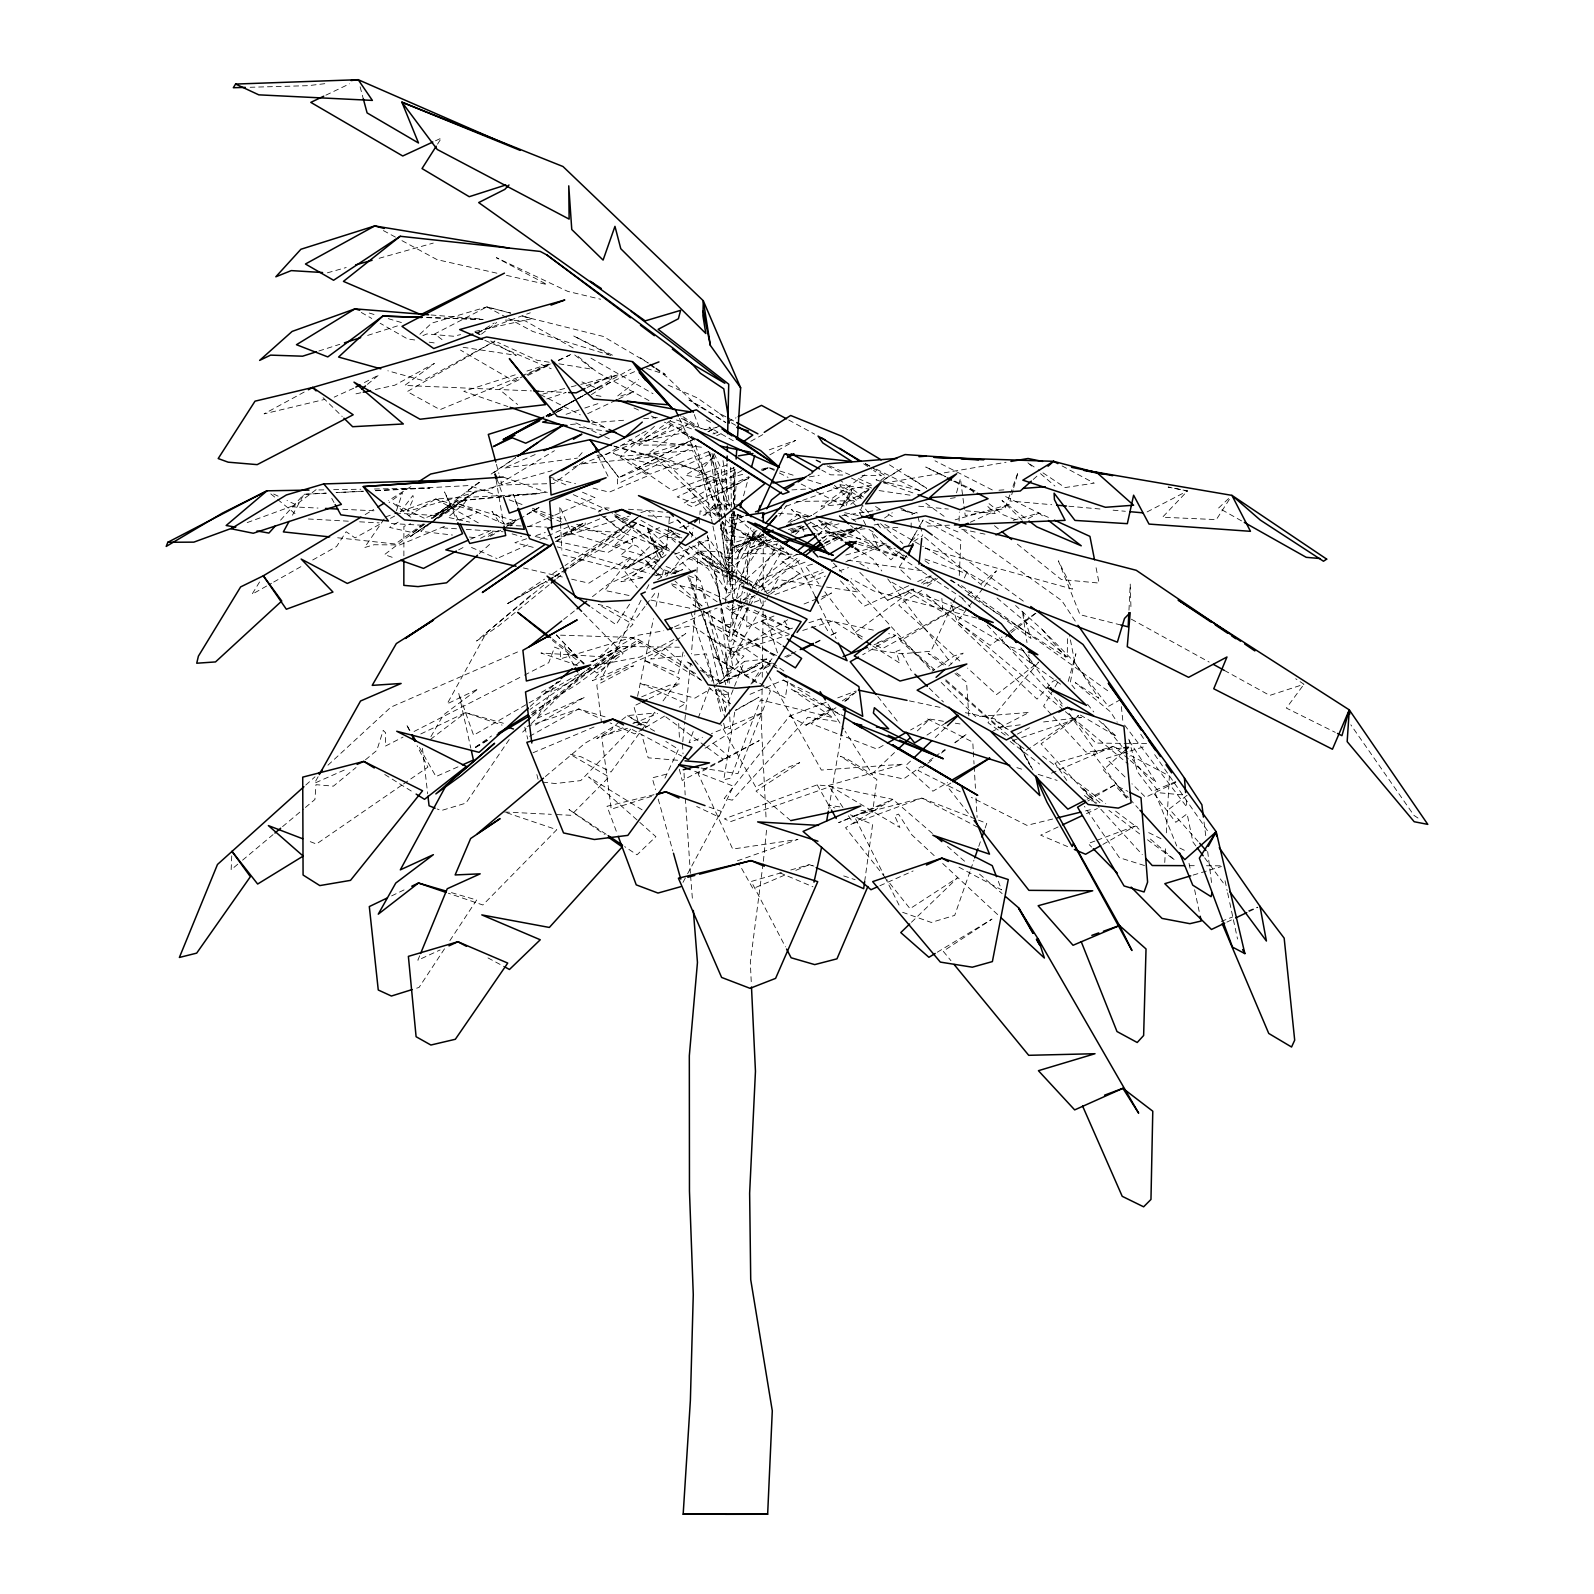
<?xml version="1.0" encoding="UTF-8"?>
<svg xmlns="http://www.w3.org/2000/svg" width="1594" height="1594" viewBox="0 0 1594 1594"><rect width="100%" height="100%" fill="white"/><g stroke="black" fill="none" stroke-linecap="round" stroke-linejoin="round"><path stroke-width="0.75" stroke-dasharray="5 3.75" d="M403.88 555.888L403.9 526.399L410.594 523.729M763.127 605.72L763.127 600.818M763.147 588.584L763.287 534.767M911.15 527.973L911.17 521.258M734.475 511.435L734.157 553.198L727.223 553.038L722.381 521.417M734.475 508.984L734.794 467.241M1067.422 638.696L1067.283 656.967L996.888 597.87M762.091 689.544L761.573 729.016L766.136 819.535M762.251 677.211L763.108 610.602M747.008 607.473L746.729 626.9L774.246 615.902M747.048 605.043L747.227 592.888M747.367 583.165L747.825 551.584L772.811 540.944M726.047 510.518L727.043 463.455M733.12 514.105L731.706 578.562L727.342 579.598L721.165 522.832M733.34 504.202L733.36 467.201M959.11 521.059L959.349 512.053M231.728 855.898L231.15 869.746L240.674 861.756M959.269 575.534L960.863 540.147L923.603 520.401M1128.97 610.183L1130.226 584.022L1131.023 609.785M695.104 609.805L691.378 653.879M695.223 607.334L698.451 543.076M699.447 523.29L700.085 510.937L719.113 514.663M1164.756 862.493L1165.672 845.179M1166.33 832.825L1169.358 775.959L1130.684 755.436M555.35 538.114L585.297 521.975L585.118 524.745L566.129 535.763L629.172 516.217M733.34 503.206L735.352 471.286M871.679 485.234L852.132 488.581L846.294 505.477M725.409 602.034L733.798 510.997M734.017 508.526L736.289 483.918L685.34 475.271L717.121 455.924M682.77 741.708L684.683 722.182M684.922 719.751L685.639 712.438M685.878 709.988L690.421 663.642M652.763 569.317L663.662 552.919L615.663 517.114L666.292 549.173L669.42 517.671M732.921 604.943L728.936 641.266L731.247 641.027L739.257 605.441M733.2 602.512L738.779 551.663L757.09 532.197M763.048 863.749L750.316 962.198L751.372 984.534M763.367 861.298L766.614 829.338M864.665 881.542L872.595 824.516L850.399 814.793M787.914 681.017L785.324 698.013L766.176 686.954M619.907 721.484L612.375 727.402L612.076 729.295L596.794 738.5L623.852 727.382M734.734 712.139L723.776 779.805L730.67 778.131L760.537 699.846L833.144 717.738L791.142 688.987L844.86 716.623M691.657 537.138L693.171 527.973M737.623 514.284L734.934 530.623L726.705 533.133L721.943 522.194M828.76 808.776L840.676 738.261M637.56 696.319L653.46 618.691M655.951 606.557L659.418 589.561M662.407 575.016L663.901 567.743M683.109 652.046L678.486 673.465L643.657 660.115L679.582 678.267L662.088 702.217M739.795 603.07L742.465 591.215M743.003 588.844L751.551 550.866L777.274 543.873M736.508 598.029L754.002 529.268M956.539 492.845L960.425 478.439L963.732 503.983M1068.239 681.395L1075.87 653.719L1070.212 683.049L1074.914 688.827M738.261 514.762L726.406 557.442L736.787 559.076L750.973 527.793M743.541 495.794L748.801 476.825M1013.087 489.876L1009.958 500.994L1051.701 504.7M1013.724 487.664L1018.108 472.123L1010.696 492.586M396.368 510.837L402.565 492.685L389.075 502.528M969.929 871.679L954.706 915.374L931.275 922.428L902.662 912.306M970.746 869.368L973.954 860.162M978.756 846.374L980.35 841.771M985.172 827.963L986.766 823.361L977.799 819.874M1009.879 494.857L1004.937 508.506L965.227 515.579L964.031 506.294M693.211 731.546L689.026 742.824L702.476 737.305M698.232 718.017L709.111 688.668M747.506 607.653L726.884 660.295L731.706 658.661L759.142 611.558M748.403 605.361L752.009 596.216M755.596 587.05L758.286 580.196L806.086 561.765M724.792 710.585L744.498 661.331L766.814 658.999L770.719 661.749M419.68 955.762L417.847 960.226L440.083 949.964M952.216 604.624L930.976 651.229L901.546 653.799L868.152 648.957M953.232 602.412L956.261 595.738M964.35 577.984L966.382 573.561L922.806 558.259M664.937 778.131L678.466 749.28L665.834 741.469M641.047 600.241L600.739 680.06L625.725 667.766L633.575 665.874L596.833 685.041L601.436 722.202M646.646 589.162L648.878 584.719M755.277 530.842L727.601 583.763L735.033 584.898L766.076 536.959M682.989 882.379L686.456 875.923M687.612 873.771L721.165 811.306L707.298 806.425M292.479 515.181L303.896 494.299L326.152 493.124M742.545 606.517L728.239 632.38L733.738 633.276L748.782 607.613M743.74 604.365L749.698 593.566M750.894 591.414L777.135 543.992M318.123 776.736L314.476 783.232L345.878 769.344M430.918 736.647L443.252 715.068L478.2 688.867L447.137 703.89L486.349 632.838L547.479 582.029M920.814 523.988L923.145 519.943M910.373 542.159L919.658 526M908.122 546.065L916.789 530.981M918.024 528.829L922.986 520.222M760.378 609.406L765.379 600.838M766.614 598.706L777.852 579.439L824.118 586.672M750.037 605.481L755.058 596.913M756.313 594.781L783.889 547.718M1053.714 689.046L1043.592 706.162L1051.721 714.989M1054.989 686.894L1060.05 678.347M259.563 581.969L252.011 594.303L271.538 583.265M841.931 505.198L852.132 488.581L810.828 516.097M906.647 555.529L898.797 568.002L911.35 579.917M437.533 144.177L441.399 138.06L434.963 141.049M1229.353 499.42L1216.342 519.604L1162.524 517.233L1187.51 490.932L1168.183 487.007M779.566 516.097L786.32 505.677M444.507 948.809L419.043 987.443L414.44 988.858M449.867 940.679L476.666 900.012L451.062 892.52M750.933 684.125L765.658 661.869L778.589 669.022M629.61 604.166L616.001 624.669L591.673 607.533M841.971 506.414L848.367 496.79M770.918 539.549L750.435 547.639L761.354 531.34M509.203 739.556L465.886 803.137L441.199 810.569L437.154 808.975M384.154 518.986L364.548 547.539L374.072 544.749L399.775 544.949L445.742 525.821M763.287 534.209L732.244 548.037L730.291 550.727L763.426 535.106M654.775 712.179L611 772.034L581.172 756.851L569.875 754.121L609.028 776.975L571.031 815.291L553.776 814.434M1302.497 686.257L1286.378 708.095L1335.274 732.363M644.972 606.477L634.571 620.305L608.171 606.856L598.208 604.325L632.977 624.37L599.723 656.628L540.924 652.982L578.044 665.555M646.447 604.505L656.867 590.677M670.237 572.904L691.039 545.268M982.84 588.465L957.217 621.7L990.113 645.391L1001.988 636.982M984.355 586.512L996.409 570.871L981.187 583.683M400.214 511.933L412.906 495.515L413.563 498.384L407.546 511.335L552.042 470.648M826.27 702.237L789.568 716.085L724.214 798.494L732.304 800.168L807.859 717.24L839.679 721.803M818.499 535.365L829.119 522.075M839.739 508.785L851.893 493.602L833.343 487.784M752.468 683.168L774.226 655.931L699.148 608.609M713.474 455.884L697.076 475.689L729.155 464.213M704.807 515.579L714.331 504.66L739.178 504.939M578.841 456.402L583.543 451.042M280.564 520.142L303.896 494.299L326.152 493.204M756.951 530.364L726.904 561.626L735.651 564.415L766.714 539.469M630.726 729.116L580.754 780.602L555.389 783.551L541.063 781.937M666.093 554.752L652.026 565.711L620.923 581.77L644.773 577.347M522.633 732.144L529.626 725.29M531.38 723.576L587.329 668.703M899.255 551.743L890.946 559.833L850.538 525.402M911.429 922.288L957.715 877.617L910.035 908.7L887.001 879.788M910.493 761.115L905.193 766.156L932.888 791.222L947.573 782.634M935.16 737.524L945.74 727.422M894.513 752.567L873.472 772.572L903.559 778.968L921.312 766.355M917.327 730.909L929.601 719.253L910.592 729.972M419.899 334.242L431.615 323.164L486.887 306.905L510.757 313.062M911.21 541.223L918.423 534.388M1228.635 498.523L1218.673 507.968L1242.144 521.218M927.389 586.313L937.451 578.463M726.545 597.232L781.02 547.539M795.545 534.289L802.798 527.654L804.133 532.237M530.144 706.401L557.482 681.794M575.713 665.395L579.359 662.108L552.421 640.37M1123.093 752.129L1103.387 769.902L1128.313 797.379M305.789 785.065L315.014 776.796M327.946 765.2L390.928 707.118L520.142 650.83M479.336 553.576L492.088 542.219M510.299 525.98L515.759 521.118L459.63 504.262L423.964 518.429M1033.211 479.475L1036.917 476.168M948.749 666.033L963.214 653.141L954.129 655.891L931.972 671.413M654.476 426.375L620.704 456.322L692.493 450.544L721.524 519.226M530.563 595.379L476.586 641.007L498.444 626.103L549.392 584.599M967.857 594.921L973.575 590.099M242.587 860.162L273.032 834.618M282.556 826.628L303.498 809.075M305.41 807.481L314.915 799.491L315.991 784.666L333.385 786.161L356.04 767.511M545.387 776.557L585.078 743.183L612.375 727.402M532.575 716.005L621.242 646.467L679.303 647.224M367.437 384.373L378.894 374.909L364.209 382.66M365.504 759.76L376.822 750.435L383.178 730.451L385.648 732.782L385.389 746.112L403.043 737.086M845.617 700.623L856.576 691.617M713.953 686.376L744.498 661.331M556.924 578.443L566.368 570.752M788.054 522.314L797.757 514.523L807.421 516.854M738.779 551.663L759.043 535.484M563.579 619.488L575.115 610.382M592.41 596.714L607.772 584.54L657.744 560.072M850.738 504.342L871.4 488.003L851.475 478.08M737.185 598.427L744.896 592.33M752.607 586.233L793.095 554.274M818.16 534.468L823.959 529.905L847.251 538.095M742.127 605.581L732.503 613.192L729.414 610.522L735.213 606.019M749.818 599.503L753.663 596.455M761.354 590.378L801.762 558.438M822.922 541.701L830.613 535.624L844.501 539.928M621.78 719.99L627.438 715.567L655.293 712.996M1009.44 633.994L1001.909 639.891L1062.222 706.222M1011.313 632.519L1039.567 610.382M932.45 833.483L892.879 799.351L845.537 827.724L885.467 877.856M617.735 395.91L638.656 379.591M742.963 600.041L750.714 594.064M758.465 588.086L799.152 556.665M822.404 538.712L830.155 532.735L857.034 527.993L821.408 537.836M934.742 669.918L895.868 635.289L862.673 654.755M478.957 482.285L432.432 517.97L474.833 492.048L435.142 519.604M1187.092 795.286L1169.279 808.955L1198.07 841.473M423.765 524.546L384.553 554.592L393.718 557.86M431.615 518.548L449.269 505.019L431.297 518.03M430.4 739.457L465.508 712.618L503.385 723.258M881.004 480.192L886.204 476.207L871.619 467.401M481.468 334.102L496.73 322.446M532.635 713.594L621.242 646.467L530.065 709.41M845.298 701.201L848.725 698.61L844.661 701.141M316.11 489.657L293.216 506.872L318.003 508.068M806.564 476.427L810.17 473.697M925.855 764.702L918.084 770.52L960.285 791.8M927.788 763.227L933.626 758.864M941.396 753.045L947.234 748.662M955.005 742.844L966.661 734.097L954.846 742.505M921.531 583.205L931.275 575.932M570.134 567.683L640.708 515.32L565.053 565.551M1078.64 715.905L1041.061 743.84L1099.143 807.401M583.265 461.722L553.736 483.52L502.03 485.014L499.54 475.809M424.841 524.047L412.926 532.695L389.554 527.415L400.074 520.939M432.771 518.289L456.581 500.994L547.14 492.247M679.921 637.779L650.691 659.019L684.643 655.871M681.873 636.365L685.779 633.515L681.794 635.528M423.307 523.788L395.352 544.012L334.481 537.437M864.805 474.873L821.109 506.254L843.784 504.242L868.451 489.079M670.636 420.378L643.179 439.984L703.93 447.515M555.31 576.291L561.267 572.027M563.26 570.612L636.743 518.17M929.202 760.736L933.148 757.927M935.12 756.532L944.983 749.519M1009.899 631.383L1035.602 613.192M770.52 594.024L799.69 573.601L767.152 593.705L758.286 580.196M433.169 520.979L410.196 536.6L428.746 524.466M555.529 541.681L579.937 524.725M598.228 512.013L604.325 507.789L609.167 508.068M410.196 536.6L432.412 521.278M434.425 519.903L474.833 492.048M401.529 785.324L316.429 844.023L307.283 840.516M403.561 783.929L427.869 767.152L417.11 745.733M475.371 747.168L491.57 735.97M557.023 541.342L585.297 521.975M479.694 482.324L465.667 491.908L489.059 490.155L554.453 450.703M493.722 472.741L515.739 457.697M884.531 518.03L892.301 512.73M491.131 474.076L515.48 457.677M657.605 579.638L699.965 551.086L720.468 551.823L751.531 585.098L710.904 564.396L756.712 589.302M1026.397 750.435L1078.5 715.308M789.568 716.085L806.066 725.21L832.227 707.656M842.29 700.902L856.376 691.457M546.503 581.292L507.789 603.568L544.61 579.12M552.779 573.701L563.001 566.906M430.798 523.131L459.63 504.262L503.565 523.868L495.933 478.658M591.414 394.635L610.94 381.922L611.458 375.586L587.17 387.462M703.113 515.5L723.158 502.508L729.873 505.736M695.622 673.565L638.596 639.632L590.258 670.755L585.257 665.555M921.711 590.398L898.777 605.162L960.325 661.47M926.971 735.073L945.461 723.178M913.78 541.362L922.029 536.082M950.801 783.072L946.697 785.683L971.065 816.686M410.873 486.648L388.498 500.596M868.929 489.478L856.775 497.208L861.457 498.523M883.116 480.452L901.367 468.855L882.857 480.232M835.973 707.736L810.987 723.537L842.768 735.83M826.29 545.148L858.389 528.212M478.021 333.146L494.22 322.984M806.066 725.21L834.499 707.477M475.47 747.387L490.016 738.361M531.599 712.538L577.327 684.145L617.516 654.317L592.37 680.758L665.555 648.399L701.898 681.037M705.066 748.204L762.928 712.438L711.422 733.619M408.482 515.779L435.82 498.962L539.868 493.562L456.581 500.994L420.856 531.32L452.437 535.046M808.477 475.55L814.713 471.704M787.675 619.767L733.34 652.942L745.155 675.557L771.576 663.104M821.109 599.344L831.55 592.968L820.093 597.551M937.312 952.216L991.986 919.1L943.19 951.219L950.96 960.684M850.499 533.173L861.995 526.219M719.83 683.726L745.514 671.851L766.814 658.999L720.548 682.949M365.165 514.603L373.634 509.502M560.729 680.817L541.641 692.274L555.33 690.102L641.007 642.043L590.796 661.689M592.55 661.729L637.341 635.388L663.742 630.766M559.255 681.594L555.051 684.105L536.979 718.376L584.599 697.275L535.265 725.051M592.789 661.55L611.658 650.272M643.259 728.817L634.751 733.898L610.103 722.919M645.391 727.541L664.519 716.085M679.403 707.178L685.779 703.372L640.15 683.348L694.864 698.152L710.884 688.747M1087.905 801.005L1114.784 784.945L1127.894 791.381M490.354 536.321L500.815 530.125M502.907 528.889L517.552 520.202M519.644 518.967L540.565 506.593L523.808 516.117M639.692 434.644L606.816 454.051L597.013 455.386M507.789 603.568L545.666 581.352M554.094 576.43L562.503 571.489M564.615 570.253L600.38 549.292L637.082 522.513L613.531 546.722L659.517 527.614M475.61 747.447L488.501 739.915M531.479 714.77L540.087 709.748M961.561 605.043L900.311 640.848L933.546 670.297M578.742 673.963L473.597 735.232L458.753 693.33L470.808 748.144M555.091 576.331L565.85 570.154M735.472 710.585L758.943 697.216L735.691 709.928M488.202 536.381L498.663 530.423M507.051 525.661L521.716 517.313M1102.889 844.422L1135.307 825.991L1139.77 828.203M550.468 415.934L563.439 408.562L548.356 416.333M273.69 582.049L301.884 566.109M312.723 559.992L336.573 546.523L346.157 531.719L355.024 537.895L380.049 524.107M883.156 745.454L876.839 749.021L845.039 736.727M741.947 470.529L684.025 503.046L692.991 507.091L749.957 477.104M769.842 454.868L795.585 440.422L768.089 450.265M1120.622 699.527L1108.308 706.441L1075.033 663.542L1069.514 635.289M750.794 441.279L763.486 434.206M529.567 736.308L578.742 708.951L606.457 717.26M546.443 415.715L587.628 392.981M589.78 391.785L630.965 369.051M641.744 433.429L648.12 429.902M546.164 416.213L550.508 413.802M552.68 412.607L583.085 395.83L552.839 412.368M598.268 387.442L585.237 394.635L598.268 387.442L589.561 392.184M390.47 518.349L394.635 516.058M957.257 607.354L882.299 648.718L873.95 643.777M546.363 415.914L550.687 413.543M304.175 392.064L264.086 413.862L324.538 399.436M545.965 415.855L554.672 411.132M556.864 409.937L578.662 398.101M580.834 396.926L587.369 393.359M548.137 416.871L563.439 408.562M791.003 533.213L804.053 526.199M806.225 525.024L812.761 521.517M748.742 478.22L714.391 496.67L730.57 511.435M763.785 470.17L770.221 466.703M675.776 532.874L667.049 537.517L681.276 536.779M684.523 528.232L688.887 525.9M1017.311 734.137L1030.421 727.183M353.729 388.199L334.222 397.125M458.594 549.89L465.169 546.423M480.511 538.314L495.873 530.224M506.832 524.426L515.599 519.803L506.593 523.689M763.108 470.17L769.683 466.723M745.514 671.851L757.628 665.515L720.488 683.248M510.478 313.121L486.887 306.905L434.644 333.963L444.168 341.196M673.844 639.533L640.17 657.027L592.051 666.093M1147.122 511.913L1187.51 490.932L1168.223 487.126M991.249 732.005L1029.166 712.398L975.648 716.722L939.524 680.758M1087.068 799.252L1114.784 784.945L1128.432 800.208M694.705 438.629L617.476 478.3L617.456 483.958L698.989 444.347M707.935 431.835L714.57 428.447M695.084 438.45L638.517 467.5L672.289 490.633L734.276 467.719M708.134 431.735L719.014 426.156M414.081 731.467L522.234 676.254M524.426 675.139L548.715 662.745L554.652 647.104L560.311 649.455L560.49 658.82L631.802 637.461L638.596 639.632M1028.17 518.528L1038.889 513.049L1049.988 518.13M793.015 532.197L803.057 527.076M671.154 532.137L658.262 538.613L627.1 568.122L667.986 544.59L623.772 569.895L637.301 587.827M679.761 527.813L686.217 524.585M824.556 543.036L854.723 527.973M768.966 666.073L764.522 668.284L768.169 674.78M786.679 657.266L791.102 655.074M815.47 642.96L822.106 639.652M830.972 635.249L837.607 631.961L831.012 635.07M1175.794 782.315L1145.608 797.319L1131.939 783.79M727.561 421.932L736.049 417.787M519.026 379.751L499.261 389.354L517.592 404.517M527.813 375.467L549.791 364.787M558.597 360.523L569.576 355.183M716.623 435.78L721.026 433.628M640.389 702.874L633.794 706.042L639.035 724.871M649.196 698.63L680.02 683.806L669.38 685.241L641.366 696.957M325.893 95.162L349.584 83.824M391.646 895.868L405.055 889.432M587.668 413.703L616.44 399.994M618.651 398.938L634.133 391.566L620.066 396.268M420.796 733.957L465.508 712.618L502.07 725.111M1226.902 922.109L1233.517 918.961M1248.959 911.589L1257.786 907.365M735.013 469.692L677.171 496.91L692.932 502.887L748.443 476.825M794.37 520.541L801.005 517.412L811.585 515.539L804.771 518.309M784.786 656.867L789.189 654.795M791.381 653.759L797.976 650.631M815.59 642.342L822.205 639.214M1058.117 826.947L1040.663 835.156L1067.621 846.613M1086.49 813.617L1097.409 808.477M761.753 470.569L768.408 467.44L777.693 470.35M524.705 375.766L513.527 380.946L460.507 350.102M526.956 374.729L549.332 364.388M558.279 360.244L573.94 353.011M824.775 543.454L857.632 528.252M908.759 585.735L864.247 606.198L839.48 579.817M917.666 581.631L933.227 574.478M823.421 572.166L807.759 579.299L781.737 561.028L797.797 554.254M832.367 568.082L836.85 566.029M845.796 561.945L883.833 544.59L895.29 548.615M970.288 522.254L1009.66 504.282L955.125 519.823M859.804 572.385L887.639 600.241L914.318 588.166M923.205 584.141L936.555 578.104M673.744 573.581L682.79 569.536L666.073 576.171M634.611 371.641L597.033 388.358L578.722 380.528M499.241 557.541L530.862 543.454M539.908 539.43L569.257 526.359M789.907 522.354L801.005 517.412M879.848 885.766L913.103 870.962M674.521 626.821L717.121 608.011M457.996 766.853L435.959 776.557L419.361 747.287M710.207 454.469L676.553 469.234L632.141 459.451L696.259 439.207M535.166 454.549L504.023 468.138L577.446 458.076M527.873 526.857L552.48 516.177M554.712 515.201L594.941 497.707L581.79 491.928M1051.442 773.17L1113.509 746.331L1128.552 754.301M470.569 539.21L490.832 530.483M749.997 694.346L783.252 680.06L809.891 693.151M750.435 547.639L768.208 540.047M790.445 530.563L801.543 525.821M887.639 600.241L913.82 589.043L855.141 632.639L865.582 638.835M926.911 583.444L933.446 580.654M784.567 875.166L752.966 888.635L738.56 862.992M795.844 870.364L809.393 864.606L813.956 866.1M554.931 537.955L606.198 516.137M422.928 335.617L426.933 333.923L453.453 336.234L460.606 334.62M825.293 542.637L864.267 526.179M533.034 752.766L594.542 726.804M459.55 520.062L477.941 512.411L435.82 498.962L394.694 513.667M1056.384 679.881L1052.717 681.395L1037.036 699.108L923.922 591.832M1175.794 781.618L1154.176 790.624L1176.751 845.956M598.627 451.899L618.91 477.602L662.566 459.47L723.616 517.891M668.723 523.788L677.928 519.963L696.937 539.25M674.86 554.313L708.493 540.366L697.534 542.398M550.388 363.95L440.024 409.658L407.227 391.606L494.937 341.036L423.068 380.587L387.86 370.784M632.858 723.676L657.664 713.494M732.244 548.037L763.964 535.026M881.98 804.99L838.623 822.683L892.879 799.351L830.713 786.4L817.204 784.846L724.373 818.858L730.411 821.687L830.713 786.4L899.873 827.465L894.672 815.71L898.518 814.076L911.828 834.838L935.439 856.775M877.497 642.701L895.868 635.289L888.635 633.615M804.034 603.987L817.802 598.467M573.302 467.361L627.339 445.961L670.835 425.558L665.874 431.217L638.855 445.184L695.422 444.786L719.811 521.736M791.421 531.46L805.07 526.06M913.083 513.786L916.849 512.312L919.758 523.948M1221.243 921.412L1232.64 916.968M1248.6 910.752L1257.706 907.205M708.593 451.54L649.914 474.195L623.433 457.378L613.192 452.895L648.2 475.67L609.267 492.167L592.41 487.943M874.09 644.733L885.168 640.509M743.581 599.822L755.138 595.419M764.383 591.892L822.185 569.875M837.747 697.893L856.098 690.979M1094.899 841.054L1088.164 843.565L1091.591 847.052M1097.15 840.217L1135.307 825.991L1139.072 829.239M477.423 332.369L530.304 312.783M247.209 522.593L295.906 504.74L287.02 500.456M745.075 605.541L733.579 609.745L727.402 605.999M754.261 602.173L761.155 599.643M774.943 594.582L825.473 576.052M839.261 570.991L848.446 567.623M743.78 516.137L729.753 521.278L734.675 524.466L746.331 520.321M385.549 516.934L392.403 514.483M786.021 506.234L842.031 486.369L860.88 497.726M737.345 860.84L797.976 839.38L732.702 849.064L698.033 773.528L759.222 740.592L682.192 780.482L679.323 769.284M527.116 726.426L578.742 708.951L601.157 718.934M1012.489 740.652L1019.383 738.321M1021.674 737.544L1081.449 717.32L1042.277 722.122M546.782 398.958L565.352 392.702M586.233 385.668L618.731 374.729L580.794 384.393M526.598 538.752L514.902 542.677L534.07 547.579M535.943 535.604L545.287 532.456M566.069 414.301L582.487 408.801M584.839 408.024L601.277 402.545M792.477 628.116L726.685 649.655L732.323 652.623L788.631 634.89M808.915 622.736L820.671 618.89L874.17 630.288M515.241 374.829L463.814 391.347L507.848 406.53M526.937 371.063L554.991 362.037M318.86 350.999L339.781 344.324M367.656 335.417L400.214 325.017M651.528 796.362L611.219 809.214L601.715 736.368L627.518 728.239M712.877 433.947L720.01 431.715M802.718 630.447L833.204 620.843L862.374 639.373M636.903 725.27L646.287 722.321L632.121 722.281M546.543 416.293L551.205 414.838M640.828 512.61L647.841 510.439L669.918 512.83M1127.695 751.81L1106.276 758.445L1125.085 777.035M1130.066 751.073L1146.724 745.912M764.961 536.779L732.104 546.862L730.949 543.534L764.104 533.851M788.412 529.587L800.148 525.98M1193.089 875.106L1221.402 866.538M781.478 872.695L751.252 881.462L785.443 946.876M790.783 870.005L809.393 864.606L813.916 866.598M1013.166 520.381L1038.889 513.049L1044.668 517.532M327.368 272.833L346.197 267.533M379.133 258.288L433.249 243.085M838.962 523.808L831.849 525.781L818.22 520.003M853.208 519.883L857.951 518.568M812.542 564.176L805.408 566.149L818.858 583.882M845.816 555.031L883.833 544.59L907.404 557.282M793.772 532.137L810.37 527.614M812.741 526.976L831.729 521.816M783.292 548.197L773.767 550.787L732.383 513.069M742.704 474.354L688.967 488.84L712.996 519.206M761.414 469.333L768.408 467.44L777.155 471.864M666.531 774.126L652.205 777.892L655.533 789.648M542.837 394.057L568.938 387.422M571.31 386.804L578.423 384.991M653.998 794.709L607.015 806.285L616.479 831.709M1052.698 819.017L1026.915 825.373L971.384 797.379M1085.514 810.928L1092.548 809.194M474.932 331.432L532.237 318.601L522.693 316.15M355.98 393.838L360.822 392.762M375.387 389.514L394.794 385.21L434.365 363.472L404.756 385.429L531.42 390.909M622.596 445.065L686.197 432.313L664.439 422.171M704.428 429.782L716.005 427.63M656.688 575.155L680.538 570.732M874.13 524.964L879.031 524.107M675.736 628.654L692.533 625.705L718.017 643.438L739.775 655.174L725.748 653.301L727.581 682.511M883.893 483.141L1006.053 462.26M809.413 476.885L819.177 475.251M842.031 515.739L880.565 509.582M950.423 498.404L955.244 497.647M812.641 526.359L832.327 523.768M1020.24 724.832L998.203 727.541L944.624 680.1M324.797 83.685L308.08 85.677L250.178 87.271M816.706 534.11L864.964 528.77M1121.359 748.084L1085.833 752.029L1053.335 716.742M583.085 463.754L654.397 456.801L662.566 459.47M694.346 654.975L706.461 653.859L714.75 687.373M570.513 424.462L577.825 423.884M592.45 422.729L626.581 420.019M643.637 418.664L658.262 417.489M999 490.215L1003.861 489.856M791.899 489.896L806.684 489.059M363.253 491.151L336.055 492.606L363.233 491.37M375.606 490.514L469.592 485.532L499.819 496.471M375.586 490.753L429.981 488.063L373.195 489.019M897.84 527.355L880.625 528.072L876.122 522.414M927.349 526.12L949.486 525.183M318.88 489.936L323.821 489.856M333.684 489.677L360.842 489.219M796.283 501.413L856.855 500.695L840.277 485.871L839.759 479.973L863.43 497.149M800.846 554.393L740.034 553.397L719.014 526.817M1189.244 865.681L1196.636 865.721M1206.499 865.761L1223.754 865.841M1146.584 743.621L1095.736 743.083L1068.936 713.594M842.688 475.032L830.554 474.813L821.807 470.13M862.115 475.371L881.542 475.709L873.572 470.429M731.267 515.001L741.011 515.28M426.913 317.525L483.281 319.378M505.338 320.095L524.944 320.733L573.78 348.309M583.603 663.841L556.406 635.03L631.802 637.461L701.619 680.439M426.654 317.604L482.663 319.577M538.872 391.247L566.189 392.423M342.81 509.283L377.519 510.957M507.45 525.303L524.745 526.14M527.216 526.259L546.981 527.196M504.501 812.004L551.305 814.315M308.379 518.986L349.863 521.278M359.626 521.816L379.153 522.872M391.347 523.549L420.637 525.163M729.773 517.512L733.997 517.751L732.244 513.148M395.591 513.109L439.047 515.699L467.142 498.464L464.472 503.186L447.914 517.333L469.732 522.115M628.494 509.243L647.841 510.439L659.079 520.162M778.47 513.308L797.757 514.523L808.238 520.8M648.081 515.798L670.157 517.213M456.502 528.77L444.228 527.993L439.785 525.821M466.325 529.407L503.126 531.778M431.057 314.974L482.603 319.139M677.629 760.258L648.2 757.827L641.645 734.296M1068.877 506.234L1100.796 509.084M1113.09 510.18L1125.364 511.276M1182.529 794.868L1159.695 792.836L1129.867 756.233M918.722 506.195L948.35 509.064M965.625 510.738L995.254 513.587L985.172 503.983M469.433 537.039L476.726 537.895M778.789 541.9L731.686 536.042L732.582 602.114M579.26 427.292L603.708 430.739M847.629 560.191L923.424 570.951M839.938 484.735L869.308 489.099M879.111 490.573L913.362 495.674M414.699 339.98L407.446 338.884L380.169 323.263M429.224 342.172L436.477 343.268M463.097 347.293L516.317 355.342L490.713 340.957M701.061 768.029L737.902 773.708L770.48 690.86L759.84 684.464M826.549 587.05L858.21 592.012L849.144 584.52M839.879 806.923L828.183 805.07L834.857 807.979M860.919 810.27L872.615 812.143L876.879 779.486L840.377 756.233L848.068 759.402L872.715 774.983L845.099 731.208M943.469 721.285L926.931 718.615L972.778 742.127L973.197 749.419M955.304 723.198L960.026 723.955M549.233 362.237L537.118 360.284L497.726 342.351M558.936 363.811L592.848 369.33L573.461 353.968M596.196 395.471L600.978 396.308M830.155 532.735L887.699 544.351M844.74 512.73L859.186 515.739M629.032 595.498L604.803 590.438L631.642 556.386L588.844 583.185L567.026 578.104M650.85 600.061L689.644 608.151L715.128 687.153M909.437 700.882L943.469 708.075M965.366 712.677L994.536 718.834L1008.185 729.634M961.76 529.228L977.799 532.635M980.091 533.133L986.965 534.588M642.781 577.745L633.216 575.713L665.435 547.599L620.305 569.596L562.821 554.911M671.453 583.902L702.496 590.557L705.484 602.632M535.166 536.52L547.28 539.19M556.964 541.322L607.872 552.52L632.34 538.712L632.957 544.809L620.205 555.648L654.975 566.906M496.89 273.192L437.075 259.643L400.552 239.877M506.454 275.363L547.121 284.589L496.372 257.69L567.803 291.403L600.639 299.254M523.37 567.942L564.595 577.526M919.359 490.334L876.023 479.754L915.673 493.881M549.113 477.084L575.573 483.719M1120.961 625.027L1080.015 614.686L1058.356 560.829L1072.523 589.142L923.703 547.778M522.274 316.23L603.269 336.434L648.021 362.854M976.524 618.093L873.95 591.055L851.116 578.642M613.81 446.041L654.397 456.801L720.408 520.003M614.328 446.479L701.659 471.007L712.458 523.749M1023.527 650.631L1009.201 646.586L913.223 590.677L963.513 610.681M901.208 509.861L915.235 513.866M512.112 533.87L521.597 536.6M557.183 546.842L649.694 573.501M652.066 574.179L659.179 576.231L654.457 570.672M591.633 423.725L608.33 428.547M369.23 313.042L376.363 315.154M388.239 318.641L402.485 322.845M610.881 355.462L532.755 331.472L508.725 318.601M858.369 544.231L906.966 559.295M780.004 471.067L796.243 476.148M807.839 479.794L821.747 484.138M1144.512 865.542L1119.367 857.692L1084.398 806.325M1016.892 767.631L1023.986 769.882M1038.212 774.385L1057.141 780.402M646.586 368.393L665.375 374.431L655.732 367.995M664.26 569.915L675.856 573.661M843.684 875.923L855.121 879.689M676.434 419.959L706.521 430.101M506.772 812.781L556.764 829.717L482.843 904.993L448.352 893.218M503.146 477.064L547.28 492.486M565.87 498.982L600.719 511.176M614.646 516.038L647.184 527.395L669.42 549.631M858.907 542.199L905.512 558.597L899.076 551.942M509.124 499.839L523.091 504.88M532.396 508.247L564.953 520.043M576.59 524.247L637.062 546.124L656.947 564.415M670.297 421.075L692.952 429.404M694.705 771.257L733.36 786.161L718.774 816.965L696.678 806.484M975.548 818.997L921.731 798.076L854.025 815.71L883.873 874.986M669.46 551.026L626.283 534.03L603.528 516.456M671.732 551.923L708.095 566.209L685.181 551.086L678.526 545.048M1015.478 519.704L1002.825 514.623L987.523 502.449M666.053 566.508L679.721 572.067M688.827 575.773L700.204 580.415L708.832 608.45M899.494 507.649L915.454 514.284M929.143 519.963L958.791 532.296M532.635 509.96L562.144 522.414M571.23 526.239L580.296 530.085L623.314 532.615L599.503 513.965M779.805 872.775L812.98 886.802M809.154 516.157L791.222 509.502L802.479 518.648M668.663 529.826L679.961 534.628M484.855 340.359L551.245 368.772M471.505 547.459L496.989 558.538M743.581 583.464L715.009 571.011L732.981 667.826L722.481 669.082L701.739 613.69M668.145 385.13L697.196 397.842L719.691 413.543L734.555 421.454M553.277 479.376L568.64 486.13M816.128 459.949L820.571 461.901M829.478 465.846L849.542 474.693M858.449 478.638L871.818 484.536M780.163 545.566L788.711 554.035L742.764 533.651L797.737 561.327L815.291 596.654M573.242 494.638L606.876 509.761M615.842 513.806L671.871 539.031L676.852 543.554M480.212 334.381L473.637 331.393L480.033 334.979M727.003 600.221L689.285 583.065L717.878 602.253M729.235 601.237L789.15 628.474L783.81 620.086M691.756 664.06L686.277 661.57L692.394 665.336M789.508 634.273L760.697 621.062L785.244 637.461M633.994 407.964L640.529 410.993M651.388 416.074L655.752 418.106M575.892 422.908L602.572 435.56M604.803 436.617L611.478 439.785M788.711 554.035L733.738 527.574L756.751 541.562M273.69 494.04L278.133 496.172M945.86 476.745L925.775 467.022L945.103 476.845M954.786 481.069L977.102 491.869M824.895 522.035L878.214 548.077L872.137 532.595L892.74 552.261L963.194 598.627M776.517 655.552L708.294 622.238L770.281 665.913M424.203 518.209L393.041 503.007L411.431 517.771M992.285 489.956L935.02 460.825M1005.615 496.571L1038.889 513.049M865.403 463.794L874.17 468.118M876.341 469.214L920.097 490.892M612.475 355.183L573.501 335.876L608.669 354.306M1148.676 832.626L1164.258 840.337M1179.839 848.068L1186.534 851.375M664.818 529.487L681.873 537.975M816.068 460.427L824.915 464.83M827.127 465.946L842.628 473.657M779.327 472.98L788.054 477.403M801.164 484.058L814.255 490.693M816.427 491.809L846.992 507.31M540.466 394.654L580.316 414.858M591.374 420.457L606.856 428.308M628.992 439.526L637.839 444.009L687.472 424.522L649.854 452.298L716.324 478.419L720.089 512.969M953.69 481.229L975.169 492.147M742.366 516.815L732.443 511.754L744.537 519.624M977.64 827.147L921.731 798.076L853.507 823.46L848.227 815.47M754.281 610.123L790.624 629.072M903.878 509.96L912.645 514.603M958.97 867.196L1001.61 889.851L998.203 881.044M486.887 306.905L506.553 317.445M711.681 638.855L743.9 656.11L720.647 681.355L701.719 669.639M632.2 729.514L681.853 756.134M1062.122 465.926L1094.241 483.181L1065.031 487.565L1038.232 469.692M950.263 580.355L958.831 584.978M487.983 957.914L505.178 967.159M383.357 230.572L398.4 238.721M654.676 731.168L627.438 715.567L645.61 727.043M788.751 420.019L814.673 434.166M694.546 440.024L680.379 431.456L694.705 439.486M754.699 587.907L698.79 552.58L763.745 588.565L766.415 592.769M648.957 400.572L596.933 372.099L575.314 354.107M681.475 418.365L696.658 426.654M751.531 585.098L702.536 558.239L722.361 571.29M1131.322 619.169L1209.169 662.068M1224.312 670.397L1269.721 695.422L1303.952 684.264L1295.703 678.745M532.356 510.399L551.504 520.979M765.658 661.869L775.78 667.547M733.28 440.741L709.071 427.112L714.849 434.006M640.888 520.282L676.972 540.645M435.82 498.962L480.292 523.988M731.347 422.828L735.631 425.279M590.916 358.132L653.022 393.698M361.28 312.464L371.781 318.461M884.809 524.446L923.285 546.603M925.417 547.838L999.438 590.916M764.044 685.719L713.016 656.27L757.708 683.188M706.242 419.88L712.06 423.247M859.923 563.419L868.451 568.42M891.883 582.189L942.99 612.235L941.855 598.467M1080.393 715.068L1116.697 736.627L1098.924 720.548M723.058 689.923L729.394 693.689L724.891 694.765L716.443 689.564M810.33 522.055L841.811 540.864M854.404 548.396L860.7 552.162L854.882 548.436M889.452 464.83L926.632 488.362M875.544 506.533L879.729 509.064M888.117 514.105L894.393 517.891M865.363 463.635L869.527 466.145M844.063 514.264L856.536 521.876M868.989 529.467L875.206 533.273M783.252 680.06L840.277 714.929M700.543 670.337L720.906 682.87M642.123 809.832L588.624 776.936L655.871 836.671L637.022 854.822L624.669 846.593M701.26 609.825L692.892 604.664L697.076 607.294M703.352 611.12L774.465 654.975M668.922 422.43L695.602 439.047M384.752 774.485L414.041 792.776M872.795 645.988L899.873 663.184L896.047 651.448L900.172 649.934L911.33 670.775M968.216 594.781L1066.047 657.186L1042.476 629.849L1015.577 605.521M843.266 540.964L818.918 520.68M1417.983 818.021L1414.057 815.49L1350.835 724.832M837.089 535.823L843.047 539.708M854.982 547.439L872.894 559.076L881.801 570.951M682.929 416.672L701.26 428.726M908.102 476.008L926.572 488.182M863.609 463.794L871.579 469.094M1030.003 464.193L1036.18 468.317M640.31 357.733L648.3 363.073M604.325 507.789L612.594 513.308M614.646 514.683L666.292 549.173M606.118 834.24L568.998 809.513L604.465 834.459M726.047 607.732L781.199 644.753M672.19 585.337L702.097 605.999L674.999 581.053M772.652 663.124L784.348 671.373M694.267 427.65L680.379 415.596M925.815 503.206L945.82 517.552M963.832 530.463L1061.863 600.719L1075.332 621.202M1060.568 684.205L1029.863 662.227L1028.788 654.855M961.521 585.636L1110.261 692.593M1005.256 735.153L987.981 722.66L1038.71 662.088L996.529 694.586L967.578 668.085M1012.947 740.712L1024.464 749.041M1084.358 795.446L1092.229 801.144M934.283 536.52L1024.723 602.153M692.952 545.865L714.989 561.965M924.978 560.749L928.983 563.678M950.98 579.798L1030.979 638.437L1022.332 610.622L1026.994 642.561M665.834 716.921L705.166 745.992M707.138 747.447L722.859 759.063L730.152 757.588L711.582 741.887M943.509 664.997L928.166 653.58L935.499 657.126L947.015 665.774M955.025 673.565L966.522 682.112L968.833 715.845M1139.71 833.921L1108.966 810.41M1147.501 839.759L1174.798 860.122L1148.477 837.368M637.062 722.401L642.98 726.824M655.971 368.812L667.468 377.419L699.487 408.223M956.619 672.967L960.465 675.836M995.433 720.568L1008.663 730.55M1042.715 756.194L1105.758 803.715M1115.601 811.147L1135.307 825.991M1025.181 518.07L1001.988 500.496L1022.591 520.6M552.52 638.995L596.873 672.987L623.095 653.6L583.364 613.092M1010.178 741.449L1039.647 764.104M974.133 491.809L970.308 488.76L973.516 492.486M994.457 525.701L1000.175 530.304M1017.37 544.152L1061.305 579.519L1099.083 583.085L1095.437 564.415M813.737 527.813L819.356 532.396M270.821 493.901L297.281 515.5M1063.477 710.027L956.958 621.142L950.96 602.711M1065.37 711.621L1128.134 763.984M924.58 537.158L981.665 585.078M1128.373 758.903L1113.509 746.331L1055.029 763.187L1067.621 781.678M1130.226 760.458L1156.228 782.455L1127.974 738.819M1099.92 802.778L1081.848 787.496L1096.772 803.316M790.763 820.611L756.034 791.102L799.71 762.649L787.994 767.391L755.915 787.356L720.807 724.632M1027.931 462.818L1033.33 467.46M1040.543 473.657L1054.929 486.031M947.513 846.494L966.362 862.733M979.553 874.13L1002.148 893.616M670.297 529.905L679.662 538.015M689.006 546.124L724.573 576.948L733.638 575.633L700.005 542.478M880.546 523.669L902.822 543.514M945.86 679.821L1019.921 745.793L1032.832 769.862M709.171 687.552L725.529 702.237L730.391 703.831L718.057 688.747M658.74 566.069L667.766 574.398M942.692 863.53L998.98 915.833M719.691 413.543L725.569 419.023M834.419 485.333L868.81 517.751M725.409 519.624L732.582 526.498L727.541 526.837L722.202 521.696M929.163 688.11L943.449 701.958M685.181 551.086L691.497 557.282L708.294 568.899L718.555 589.202L720.508 606.258M323.064 397.723L342.192 416.492M676.992 519.803L692.932 535.504M676.254 556.465L700.204 580.415M1042.476 629.849L1074.794 662.367L1098.824 698.272L1075.253 682.63L1110.48 711.821L1117.215 722.202M698.67 541.004L728.079 570.791L732.523 572.047L707.318 536.54M656.489 571.688L645.032 559.594L652.882 568.839M658.023 573.322L664.22 579.817M556.406 635.03L586.871 667.189M962.099 598.388L970.487 607.274M987.244 625.067L1005.694 644.634L1035.721 666.451L1020.798 647.941M1100.796 809.214L1142.28 854.623M1129.967 799.212L1138.275 808.357M833.483 563.1L841.831 572.286M850.18 581.451L930.298 669.58M1021.136 648.081L1049.171 685.52M694.924 660.474L711.9 681.216M1087.487 704.229L1093.763 711.94M1103.187 723.497L1122.017 746.61M868.591 512.949L862.573 505.398L859.584 512.351L862.513 518.409M877.816 696.538L897.761 721.703M601.536 454.868L618.91 477.602M504.959 524.466L499.221 516.954L491.948 511.295L500.118 523.669M1124.567 725.071L1186.853 807.102L1186.036 797.418M824.835 591.773L860.68 639.094M1127.078 797.737L1093.285 753.902L1098.087 754.56L1069.315 713.953M887.738 578.861L951.558 663.961M1195.859 845.916L1192.91 841.951L1187.112 813.817L1175.774 822.325L1137.399 771.715L1128.552 738.082M1204.666 857.811L1225.248 885.547M1059.233 699.746L1063.557 705.843M1154.654 754.62L1209.428 833.503M699.965 551.086L725.928 590.139L733.061 588.485L720.468 551.823M842.967 807.481L828.462 785.503L903.101 764.184L821.368 770.061L769.364 676.952M1140.746 734.256L1144.831 740.473M828.003 704.11L843.784 729.116M820.671 618.89L829.378 633.555M409.897 730.57L406.35 724.294L409.578 730.729M817.204 784.846L830.295 807.959M1031.238 767.372L1019.144 745.693L1029.525 764.343M574.199 665.754L566.268 651.388L563.599 643.079M331.731 498.364L334.023 502.489M661.869 557.82L647.184 527.395L650.173 536.421L661.53 557.9M884.969 877.178L900.451 907.903M597.969 456.043L609.008 478.14M819.675 605.481L836.133 638.616M458.195 519.843L444.527 491.928L456.88 520.501M863.49 520.421L866.419 526.498M679.403 418.345L725.549 517.273M714.132 453.533L721.225 468.835L725.131 518.189M714.331 504.66L720.986 520.003M722.481 521.517L728.279 535.245L733.419 535.743L729.255 518.927M694.287 414.579L698.69 426.036M708.413 451.261L731.347 510.857M687.911 576.769L700.882 611.379M517.731 506.075L513.527 494.419L517.133 506.035M496.79 478.519L502.628 494.658M689.764 578.184L723.776 675.418L729.654 676.215L709.549 610.781M759.74 598.587L762.012 605.541M765.06 614.826L778.709 656.628M715.865 689.485L724.871 717.36M720.548 524.067L725.728 540.406L734.794 539.828L731.228 515.818M658.183 799.072L672.807 850.877M496.411 464.312L498.902 473.518M360.105 86.813L363.273 98.689M524.765 727.223L527.793 739.058M536.859 774.564L538.075 779.307M920.356 526.259L922.667 535.564M713.195 454.091L726.884 509.323M707.875 612.295L725.768 684.743M715.347 689.764L721.265 713.713M723.636 723.278L724.832 728.059L730.49 728.737L729.733 716.563M650.173 536.421L659.378 560.51L571.808 533.791L559.693 506.274L560.411 520.899M703.153 610.801L720.169 687.652M720.707 690.043L726.545 716.463M1225.049 880.765L1227.121 890.468M1227.639 892.899L1229.213 900.192M1229.731 902.622L1237.522 939.025M1189.044 863.39L1190.06 868.192M1194.623 889.791L1199.166 911.409M712.956 526.14L726.705 593.267L730.988 592.211L725.33 520.66M707.337 535.425L721.026 605.581M721.504 608.011L724.812 624.948L732.901 624.151L732.622 604.564M711.96 453.274L722.022 518.986M722.979 460.586L729.793 506.215M709.768 452.038L719.133 515.42M720.568 525.163L726.685 566.607L732.383 565.372L731.507 513.866M1204.028 822.006L1205.861 836.75M1207.674 851.515L1211.639 883.474M720.787 608.709L729.434 684.264M422.45 748.323L427.69 793.832M1121.359 706.6L1123.073 723.098M690.381 873.293L685.3 797.339M690.581 875.764L692.533 900.53M728.199 692.234L729.574 714.132M973.336 751.85L974.034 763.984M974.173 766.415L975.428 788.273M975.986 797.996L977.102 817.423M682.531 744.139L683.029 753.823M684.045 773.17L685.161 794.928M678.685 723.477L679.442 738.201M560.53 523.35L561.825 550.149M730.71 467.261L731.467 511.395M699.866 405.952L689.026 400.114L725.828 422.549L699.866 405.952"/><path stroke-width="1.5" d="M403.86 560.789L403.84 585.377L418.066 586.612L446.579 582.806L477.523 555.21M763.307 522.533L763.327 512.75L745.872 515.42M245.356 87.391L233.302 87.73L235.613 84.064L358.192 79.7L520.162 150.374L401.887 102.155L437.254 149.497L569.138 219.115L568.759 185.84L571.768 229.516L603.09 260.081L614.965 226.348L620.783 248.724L705.803 333.485L702.914 315.712L703.293 300.748L562.981 166.513L401.887 102.155L418.505 143.002L367.098 112.915L363.273 98.689M727.083 460.985L727.183 456.023M727.302 451.062L727.402 446.121M727.661 433.727L728.717 384.194L658.143 329.32L678.386 318.76L680.598 310.352L645.191 320.892L478.678 202.577L504.86 189.367L508.984 184.984M725.409 1514.3L767.65 1514.24L772.293 1410.81L750.714 1279.643L749.638 1193.189L755.456 1071.327L751.491 987.005M1128.871 612.574L1128.173 626.86L1120.961 625.027M736.129 459.012L736.747 449.189M737.384 439.366L740.632 387.78L703.293 300.748L710.366 345.4L740.632 387.78M767.65 1514.24L683.168 1514.24L690.381 1400.389L693.27 1294.607L689.465 1191.136L689.325 1055.766L697.455 962.437L693.33 910.433M921.292 565.133L1117.374 642.183L1124.487 618.472L1130.186 612.654L1127.257 646.686L1188.586 677.33L1226.981 656.987L1213.751 688.767L1332.445 749.24L1349.281 709.868L1347.169 741.628L1414.197 821.727L1427.786 824.377L1349.281 709.868L1178.145 600.081L1211.141 622.158M918.981 564.236L921.77 538.433M864.665 881.542L863.669 888.675L816.168 867.614M826.688 820.93L828.342 811.207M841.074 735.81L845.597 709.071L777.254 670.915L862.733 716.344L858.907 686.635L787.297 638.815M813.996 882.159L821.607 847.331M1212.058 892.799L1211.081 896.665L1192.73 885.148L1179.56 852.87M758.824 510.299L760.039 505.557M740.234 507.649L742.206 500.536M751.432 467.341L754.739 455.486M1348.604 712.219L1341.949 735.671L1337.505 733.459M974.751 857.871L977.959 848.666M981.964 837.169L984.355 830.255M908.66 554.812L912.924 543.614M235.673 527.176L226.169 525.502L267.035 490.813L167.828 542.279L166.214 546.423L222.204 513.248L267.035 490.813L308.997 490.095M420.597 953.531L447.256 888.735L480.192 873.831L455.127 874.947L470.648 838.524L500.098 818.619L477.303 833.801L543.494 778.151M867.873 886.483L836.97 958.831L814.713 964.609L791.142 957.775L786.579 949.068M758.067 512.172L784.427 454.091L851.893 461.523L822.783 442.913L818.041 436.059L861.298 461.383M762.191 517.612L764.502 513.188M766.814 508.785L771.436 499.958L781.439 492.167M1208.312 846.334L1216.182 831.769L1108.308 683.248L1141.264 730.112M289.052 521.457L283.353 531.898L329.619 536.899M319.318 774.564L360.543 701.001L401.13 683.467L372.199 685.38L396.348 643.558L433.508 620.046L405.215 638.477L544.909 544.57M786.4 543.454L788.91 539.171M907.962 553.457L913.203 545.148L904.236 546.881L900.909 550.129M436.238 146.21L422.031 168.565L469.234 196.7L505.796 184.984M797.02 632.419L807.082 619.189L741.907 586.353L810.33 611.319L830.952 571.031L762.609 531.061L848.128 580.674L747.526 521.517L833.024 555.19L734.356 507.888M749.359 687.054L719.811 724.015L630.726 696.12L712.219 735.99L688.329 759.601L684.005 757.289M768.966 524.645L776.716 515.659L763.626 530.463M275.563 525.681L268.908 533.073L257.032 530.961M765.399 523.35L785.384 502.09L905.113 454.569L983.717 459.849M909.656 924.002L900.769 932.59L928.903 957.297L935.2 953.491M914.02 757.748L931.633 740.891M947.494 725.728L958.074 715.626M898.02 749.24L910.313 737.584M694.705 522.214L699.108 518.11L688.369 523.509M786.46 542.558L790.086 539.25M528.311 708.055L479.097 752.348L396.727 731.267L466.444 766.475L424.522 799.311L416.134 794.091M561.128 678.526L572.067 668.683M1124.886 750.515L1128.472 747.287L1123.73 747.825M303.936 786.719L217.481 864.466L179.385 957.456L196.68 953.132L250.378 876.7L231.927 851.276L257.65 884.032L303.179 856.078L268.37 825.592L302.701 838.763M318.7 773.488L322.406 770.161M1031.358 481.129L1020.26 491.032L929.621 497.627L956.699 473.777L912.047 499.978L865.622 503.784L881.024 482.165L874.528 487.824L861.457 504.88L777.932 528.829M1048.015 466.265L1053.574 461.324L1097.11 472.8L1133.593 505.218L1105.439 507.29L1022.85 480.173L1053.574 461.324L1057.838 463.615M936.077 677.33L945.122 669.261M623.653 438.35L642.282 422.071M274.945 833.024L280.664 828.222M530.682 717.579L461.224 775.521L435.859 793.912L494.598 743.282L446.38 784.965L400.313 869.866L433.389 854.663L395.77 883.056L378.256 914.179L418.465 883.016L446.4 891.166M361.699 389.095L365.524 385.947M551.265 583.045L555.051 579.977M831.809 561.267L856.476 541.482L847.649 543.215L828.721 554.553L803.914 521.318M729.275 423.107L723.796 388.816L700.384 373.255L692.234 364.07L673.565 348.548L546.921 254.98L540.266 251.434L400.253 236.271L343.427 281.381L420.856 314.596L504.441 273.132L401.987 326.372L433.747 348.548L472.84 334.082M561.666 621.022L529.009 646.845L577.187 619.887L522.892 650.312L526.359 680.997L590.677 664.937L525.502 691.975L531.818 743.043M577.028 608.868L586.632 601.257M796.96 551.225L816.248 536.002M805.608 555.389L820.99 543.215M803.017 553.676L820.472 540.227M811.984 472.342L822.843 464.173L896.784 458.434M742.884 442.036L752.806 435.082L737.783 426.515M553.497 543.076L482.344 592.51L550.986 545.487M517.751 456.322L563.2 425.04M517.492 456.302L537.776 442.634M400.253 236.271L333.584 280.265L305.45 264.006L374.769 225.93L508.924 248.066M922.846 737.703L914.637 742.983L906.966 733.32M945.461 723.178L957.795 715.248M764.243 432.353L790.664 415.476L841.851 436.258L881.183 459.869M952.833 781.757L989.655 758.226M418.804 481.607L430.699 474.036L589.939 439.705L611.438 445.403M498.344 733.18L527.435 715.128M785.603 489.617L793.912 484.496M798.076 481.946L804.312 478.1M360.921 517.153L263.329 575.793L240.634 586.911L198.393 656.17L196.739 663.224L215.509 661.928L281.759 601.018L263.329 575.793L286.342 609.247L332.967 592.051L301.146 559.036L347.313 583.444L462.579 533.691L457.837 522.712M377.878 506.952L384.254 503.146M573.442 439.267L581.89 434.166L544.072 450.664M577.705 670.636L581.949 668.085M578.104 670.317L582.308 667.806M1085.833 802.24L1077.564 807.182L1124.069 885.965L1144.093 891.982L1147.6 882.12L1141.005 797.797L1130.086 792.457M951.777 780.183L989.555 758.067M561.726 470.768L587.369 455.804L658.003 421.493L696.359 409.817L779.366 467.361L695.323 429.483L789.09 491.928L782.793 494.2L696.797 439.386L764.981 483.52L714.471 524.207L638.477 495.595L707.397 532.257L685.46 545.447L679.104 541.84M497.109 734.874L529.328 716.025M548.635 580.057L552.939 577.566M1100.717 845.657L1085.594 854.264L1074.356 849.482M511.495 438.031L493.423 446.559L514.962 435.122M887.38 743.063L906.388 732.343M858.508 657.067L850.22 661.709L876.282 694.605M541.821 418.604L509.243 436.577L525.701 443.212L563.34 425.299M308.399 389.773L312.623 387.481L486.688 336.992L632.32 361.599L693.41 412.268M543.793 417.05L503.086 439.645L539.728 420.776M597.192 450.843L549.83 476.207L551.066 494.997L606.118 477.742L549.651 501.333L551.942 529.507M1015.119 735.312L1006.372 739.955L917.108 690.162L966.861 664.001L900.012 681.037L854.225 655.911L889.572 627.578L878.692 632.599L851.435 652.683L812.123 626.761M1058.834 712.1L1067.581 707.457L1123.89 726.286L1131.102 802.778L1118.271 808.118L1088.164 804.492L1011.074 731.626L1067.581 707.457L1071.845 709.988M355.821 387.103L360.025 384.871M456.402 551.066L423.506 568.42L400.592 560.291M783.73 488.402L806.564 476.427M1084.936 800.347L1067.88 809.154L991.249 732.005M995.991 534.946L1021.734 521.816M802.181 649.575L813.259 644.056M824.098 546.244L813.079 551.683L818.041 556.964M584.958 388.537L576.131 392.861L568.679 392.522M738.161 416.751L761.514 405.374L786.599 418.843M642.601 701.818L647.005 699.686M323.741 96.198L310.81 102.375L402.744 155.993L432.811 142.045M387.183 898L369.31 906.568L378.256 989.994L391.407 996.031L412.129 989.575M411.75 886.224L418.465 883.016L446.041 892.441M1224.69 923.165L1211.46 929.481L1164.796 883.674L1190.738 875.823M1235.729 917.905L1246.747 912.625M767.85 533.034L772.273 530.941M800.188 649.595L813.398 643.378M1062.481 824.895L1082.127 815.67M809.453 550.568L822.584 544.471M448.99 945.86L457.896 941.735L507.729 963.075L455.346 1039.268L430.878 1045.026L416.094 1036.718L408.383 956.36L457.896 941.735L466.484 946.358M959.349 527.255L968.096 523.25M639.035 369.669L658.96 361.898M877.636 886.762L870.982 889.731L803.057 831.43L860.82 805.966L790.763 820.611M926.413 865.044L941.915 858.13L1008.265 879.529L992.385 961.581L972.3 967.199L940.34 962.099L872.675 881.621L941.915 858.13L948.31 861.517M357.096 764.383L363.811 761.414L422.549 790.763L350.501 880.366L319.816 885.587L303.079 875.026L302.721 777.135L363.811 761.414L374.291 767.949M672.269 627.797L667.786 629.789L640.908 593.944L645.311 592.032M728.338 603.07L735.053 600.101L801.105 621.64L760.976 686.038L735.79 688.249L708.134 684.822L664.798 619.887L735.053 600.101L741.469 603.449M462.399 764.901L473.418 760.039L471.326 750.515M868.81 517.751L873.173 515.838M651.906 589.182L695.821 570.114L653.679 582.866M468.317 540.187L445.802 549.87L516.097 566.249M615.105 512.351L621.799 509.502L688.807 534.129L630.447 600.261L601.436 601.735L575.394 597.411L547.519 528.272L621.799 509.502L630.288 514.284M1081.25 941.755L1116.995 1031.537L1137.219 1042.496L1143.635 1035.502L1146.026 948.948L1119.506 925.536L1073.041 945.282L1038.132 905.731L1092.727 890.767L1028.927 890.349L974.113 820.571M603.648 722.959L612.773 719.113L691.955 747.367L627.857 835.376L594.363 839.5L563.539 832.945L526.837 742.306L612.773 719.113L623.553 724.891M786.639 525.741L791.182 523.888M650.93 412.467L598.228 437.653L510.16 407.327M843.067 656.589L867.435 647.284M1104.542 1095.178L1122.893 1088.323L1152.781 1111.197L1150.968 1199.445L1143.635 1206.817L1122.216 1196.317L1082.585 1106.037M551.006 305.112L564.794 300.011L459.67 329.579L482.564 339.383M235.613 526.837L193.85 542.139L167.828 542.279M755.456 511.853L832.606 483.64M1091.85 935.359L1098.764 932.908M1103.387 931.275L1119.506 925.536L1131.939 950.502L1073.32 843.525L1072.184 846.534L1046.979 802.2L1035.761 776.677L1039.806 795.545L948.809 707.158M762.669 514.523L781.359 507.908M599.742 481.388L509.283 513.109L503.465 496.969M547.28 420.577L542.598 422.131L567.046 425.578M316.529 351.756L302.581 356.199L270.601 355.123L259.623 360.403L292.12 331.432L355.004 308.857L428.607 314.775M344.424 342.849L360.682 337.649M658.641 794.091L665.754 791.819L705.006 805.608M541.9 417.748L488.302 434.425L495.794 462.021M323.741 483.918L286.382 494.957L231.09 528.75L253.247 533.253L341.395 504.381L323.741 483.918L466.165 479.674L363.253 486.588L388.438 521.019L340.877 514.862L335.158 504.561M765.997 532.257L773.15 530.204M355.601 264.903L372.079 260.28M680.678 886.702L657.983 893.058L636.245 884.869L618.193 836.332M857.951 518.568L931.514 498.264M781.957 542.598L814.673 533.671M683.248 769.763L709.529 762.868L685.002 760.856M687.811 877.278L694.825 875.425M699.527 874.189L751.033 860.621L817.742 881.681L775.601 978.377L750.057 988.34L721.624 977.441L678.406 878.194L751.033 860.621L764.303 866.239M656.349 794.131L665.754 791.819L679.004 798.096M1057.38 817.861L1080.832 812.083M312.623 387.481L255.02 401.17L218.199 458.554L228.141 462.18L257.172 464.631L353.191 414.779L312.623 387.481L316.09 390.889M363.253 392.224L370.525 390.61M575.195 669.261L584.819 667.448M891.245 521.955L925.456 515.898L1136.243 570.293L1240.55 641.187M1010.935 461.423L1028.03 458.494L1042.536 461.443M772.791 483.002L804.532 477.702M738.44 455.844L752.966 453.513M351.039 80.557L358.192 79.7L372.378 100.402L258.786 94.843L235.613 84.064M804.631 535.425L814.295 534.369M918.981 456.701L926.373 456.123M1023.328 488.402L1045.206 486.748M503.146 477.064L363.253 486.588L404.517 519.883L524.326 529.288L517.851 508.366M954.407 524.984L1065.091 520.361L1054.431 499.599L1054.092 493.164L1074.974 520.421L1127.337 523.669L1133.613 495.196L1149.015 524.087L1250.473 531.32L1231.943 495.375L1084 470.051M725.409 1514.021L683.168 1514.24M1184.302 865.662L1152.243 865.522L1145.608 858.249M422.012 317.345L382.799 316.07L327.786 356.917L296.484 344.702L355.004 308.857L359.746 310.252M1053.574 461.324L933.925 457.319L951.239 458.335M421.772 317.445L382.799 316.07L338.566 357.056L380.807 368.832M533.91 391.028L538.872 391.247M325.455 508.426L337.848 509.044M961.142 458.913L978.457 459.929M818.559 825.393L757.628 821.886L817.961 841.214M322.546 272.534L291.284 270.601L275.822 276.798L300.907 249.262L374.769 225.93L384.134 228.46M1056.603 505.139L1066.426 506.015M1130.266 511.714L1142.539 512.81M1319.872 558.518L1306.223 557.322L1244.296 522.414M606.158 431.077L615.942 432.472M854.384 723.895L861.716 724.951M876.421 727.063L888.655 728.817L873.392 713.076L874.369 707.696L903.22 731.586L1009.779 765.379M343.925 418.186L352.633 426.714L403.342 423.964L353.988 382.142L420.039 419.242L545.586 404.637L509.323 358.61L557.223 416.393L589.461 421.952L551.404 360.025L593.506 399.098L668.384 404.756L639.254 372.498L673.007 409.279L691.138 411.949M678.964 764.622L698.61 767.65M627.319 400.931L675.198 409.339L678.347 416.094M1083.9 470.429L1103.168 474.235M816.287 516.456L872.735 527.554L1001.331 623.772L1016.314 642.382M720.827 446.181L750.475 452.198M1071.527 467.341L1112.592 475.709M861.597 516.237L924.241 529.228L932.271 535.046M858.389 690.102L907.006 700.364M503.664 529.587L530.304 535.445M978.895 618.731L993.221 622.497L974.93 615.224M1028.289 651.986L1037.833 654.696L940.261 592.629L819.734 556.485M736.687 427.351L748.483 430.958M849.124 541.362L856.058 543.514M616.24 399.656L671.791 418.385M833.024 555.19L787.197 539.509L754.938 523.191M508.924 727.462L513.487 729.016M550.309 546.065L529.527 538.692L518.568 508.406M918.005 494.718L960.006 509.701L988.061 498.703L977.321 493.243M678.785 765.12L690.142 769.503M435.142 808.178L429.065 805.787L427.969 796.223M843.206 709.549L943.13 758.684L852.929 722.62L977.76 795.366L892.481 744.777L961.561 786.021L989.515 854.125L932.849 835.216L992.245 865.642L996.509 876.64M1021.794 522.254L1026.018 523.948M888.217 735.292L895.091 738.201M899.674 740.154L943.13 758.684M1054.431 520.162L1089.937 536.381L1094.52 559.733M791.72 635.289L847.111 660.693L838.324 643.02M609.067 429.444L624.569 437.294M947.254 477.941L951.538 480.133M1244.874 953.611L1232.481 947.095L1199.346 858.13L1216.182 831.769L1244.874 953.611L1242.603 949.566M736.687 422.569L757.927 433.847M791.122 453.692L819.615 468.955M505.178 967.159L509.462 969.471L540.266 939.763L481.786 914.896L549.352 927.449L622.198 846.912L608.39 837.229M821.149 437.712L825.453 440.064M1213.492 664.439L1224.312 670.397M721.962 428.945L760.796 450.703L779.366 467.361L736.249 438.669M846.015 543.375L852.292 547.14M813.079 471.585L788.671 456.96L786.141 453.772M844.481 717.459L861.418 727.84M1093.584 715.726L1047.397 687.432L1086.51 705.405L1024.763 646.028L965.267 608.29M839.879 448.332L859.624 461.144M778.649 657.545L795.386 667.866L801.643 658.442L783.252 646.108M866.538 642.003L870.703 644.653M845.199 542.219L852.949 547.18M847.032 542.279L852.989 546.164M766.694 534.05L770.739 536.66M601.277 288.474L590.278 281.301L594.263 284.071M723.915 430.48L732.124 435.939M608.171 835.615L622.596 845.218M1215.266 624.928L1227.639 633.216M1231.764 635.966L1235.888 638.736M1244.635 643.956L1254.857 650.91M780.283 672.947L786.28 677.191M589.641 606.118L547.061 576.111L581.631 611.339M1030.76 606.517L1083.003 644.454L1160.372 756.552M650.213 364.508L654.058 367.377M546.921 254.98L630.527 317.744M640.469 325.216L654.397 335.676M672.329 349.126L692.234 364.07L724.871 383.257L631.244 311.388M1029.047 520.999L1036.777 526.857L1081.25 545.806L1048.513 520.501M550.588 637.52L517.791 612.395L548.575 637.261M872.735 527.554L900.012 549.033M1002.088 531.858L1011.632 539.549M839.52 516.018L848.705 523.848M936.216 836.73L941.855 841.612M1005.934 896.884L1019.124 908.261L1033.071 933.108M1000.793 917.526L1044.389 958.034L1038.212 939.065L1018.546 908.162L1032.872 933.068M914.896 674.242L927.389 686.376M669.918 512.83L673.445 516.317M739.178 504.939L751.133 516.795M759.68 525.263L773.329 538.792M1093.325 848.785L1117.374 873.153M1131.102 887.081L1162.026 918.403L1189.881 923.683L1201.199 921.013L1200.182 916.211M1139.949 810.19L1184.82 859.624L1216.182 831.769L1216.541 835.953M1199.684 843.286L1206.08 850.519M673.007 409.279L632.32 361.599L645.59 380.488M1008.863 633.137L1016.534 642.482M954.089 964.47L1028.708 1055.308L1095.018 1053.714L1038.431 1070.69L1074.675 1109.902L1122.893 1088.323L1138.654 1113.17L1038.212 939.065M870.105 514.842L874.608 520.521M598.647 451.082L589.939 439.705L598.627 451.899M1219.271 847.669L1259.997 906.309L1284.166 938.129L1294.687 1040.165L1291.558 1047.019L1268.744 1033.45L1222.199 923.703M1197.333 847.888L1203.211 855.819M1229.671 891.484L1266.413 941.018L1259.997 906.309M1050.605 687.552L1053.495 691.617M1148.417 740.293L1155.57 750.475M1203.43 817.084L1201.896 804.791L1184.422 778.031L1078.022 625.286M1165.991 764.702L1171.61 772.871M820.113 691.597L825.373 699.925M1036.459 939.304L1040.045 945.521L1036.558 939.304M412.268 734.734L415.815 741.011M831.49 810.071L836.232 818.479M1036.08 776.039L1119.506 925.536M575.334 667.806L577.606 671.911M411.73 735.013L414.958 741.429M815.291 596.654L818.579 603.289M460.287 524.127L469.752 543.454L505.697 535.544L504.063 526.06M496.79 478.519L495.136 473.916L495.933 478.658M595.738 448.233L596.853 452.138M673.465 853.228L680.777 879.131M703.233 310.969L710.366 345.4M1349.281 709.868L1349.719 714.152M1184.422 778.031L1185.637 792.557M1326.686 559.135L1323.478 561.227L1260.276 520.062L1231.943 495.375L1326.686 559.135M793.852 454.031L787.396 457.478L793.792 454.031"/></g></svg>
